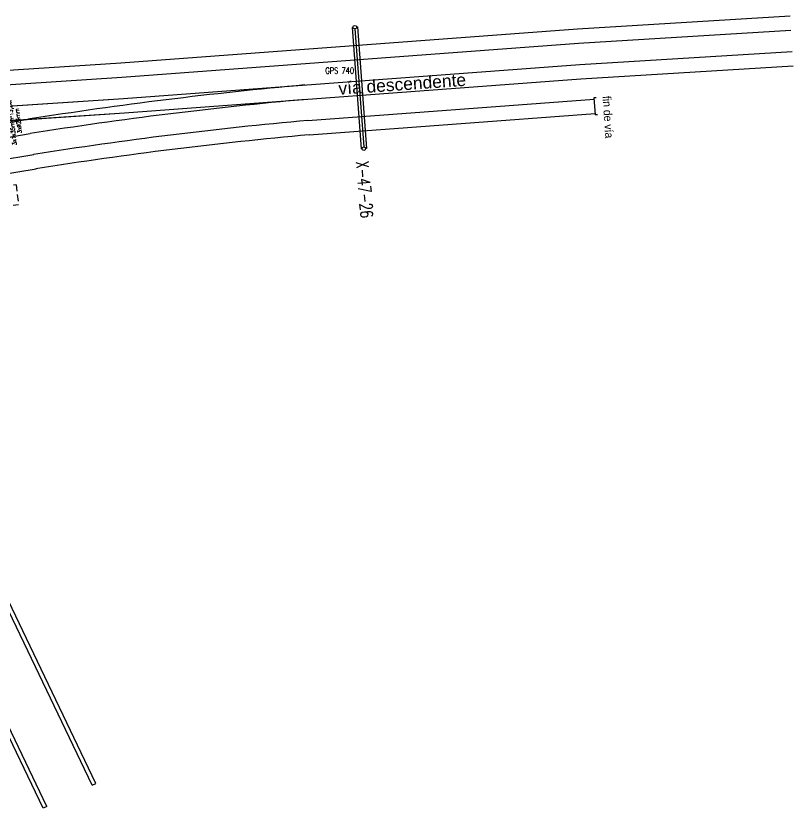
# Model space of a CAD drawing. Header units: millimetres. Extents: x 1868 to 2348, y 1227 to 1374.
# Drawn here: x 2254.3 to 2347.8, y 1229.9 to 1325.1 of the extents above; entities that cross this region are included whole.
import ezdxf

# ---------------------------------------------------------------- set-up
doc = ezdxf.new("R2010")
doc.units = ezdxf.units.MM
doc.linetypes.add('HIDDEN2', pattern=[4.7625, 3.175, -1.5875])
for name, color, linetype in [('TEXT-02', 7, 'Continuous'), ('Textos catenaria', 7, 'Continuous'), ('Unknown_Line_Type', 7, 'Continuous')]:
    doc.layers.add(name, color=color, linetype=linetype)
doc.styles.add('ROMANS', font='arial.ttf', dxfattribs={"width": 0.7})
doc.styles.add('SIMPLEX', font='simplex.shx', dxfattribs={"width": 0.75})

msp = doc.modelspace()

# ---------------------------------------------------------------- linework, layer by layer
at = {"color": 4}
for p, q in [((2294.885, 1323.741), (2294.781, 1323.733)), ((2294.781, 1323.733), (2295.868, 1309.131)), ((2295.11, 1323.547), (2296.166, 1309.363)), ((2295.409, 1323.78), (2295.304, 1323.772)), ((2295.409, 1323.78), (2296.496, 1309.177)), ((2295.972, 1309.138), (2295.868, 1309.131)), ((2296.496, 1309.177), (2296.391, 1309.169))]:
    msp.add_line(p, q, dxfattribs=at)
for p, q in [((2254.356, 1304.816), (2254.058, 1304.78)), ((2263.508, 1232.624), (2231.928, 1298.497)), ((2263.96, 1232.838), (2232.423, 1298.621)), ((2257.606, 1229.876), (2225.486, 1296.876)), ((2258.057, 1230.093), (2225.981, 1297)), ((2263.506, 1232.627), (2263.96, 1232.838)), ((2258.057, 1230.093), (2257.606, 1229.876))]:
    msp.add_line(p, q)
at = {"color": 5, "linetype": 'HIDDEN2', "ltscale": 0.25}
for p in [(2254.356, 1304.816), (2250.471, 1301.952)]:
    msp.add_line(p, (2254.64, 1302.454), dxfattribs=at)
at = {"color": 4}
for centre in [(2295.095, 1323.756), (2296.182, 1309.154)]:
    msp.add_circle(centre, 0.21, dxfattribs=at)
at = {"layer": 'Unknown_Line_Type', "color": 8}
for p, q in [((2267.274, 1315.18), (2322.17, 1319.283)), ((2267.396, 1313.444), (2322.287, 1317.547)), ((2220.417, 1312.098), (2267.274, 1315.18)), ((2289.457, 1312.546), (2323.863, 1315.1)), ((2324.123, 1315.269), (2323.852, 1315.249)), ((2323.852, 1315.249), (2324.003, 1313.215)), ((2220.529, 1310.361), (2267.396, 1313.444)), ((2237.896, 1309.72), (2255.79, 1312.681)), ((2289.586, 1310.811), (2323.992, 1313.364)), ((2324.274, 1313.235), (2324.003, 1313.215)), ((2238.18, 1308.003), (2256.074, 1310.964)), ((2238.595, 1305.497), (2256.489, 1308.458)), ((2238.879, 1303.781), (2256.773, 1306.741))]:
    msp.add_line(p, q, dxfattribs=at)
for points in [[(2185.074, 1314.211), (2220.138, 1316.418), (2266.972, 1319.485), (2321.879, 1323.572), (2347.439, 1325.119)], [(2185.183, 1312.474), (2220.25, 1314.682), (2267.094, 1317.749), (2321.997, 1321.836), (2347.545, 1323.382)], [(2147.964, 1307.396), (2180.476, 1309.571), (2220.417, 1312.098), (2267.274, 1315.18), (2322.169, 1319.283), (2347.7, 1320.836)], [(2148.096, 1305.661), (2180.591, 1307.835), (2220.529, 1310.361), (2267.396, 1313.444), (2322.287, 1317.547), (2347.805, 1319.099)]]:
    msp.add_lwpolyline(points, dxfattribs=at)
for radius in [493.629, 491.889, 489.349, 487.609]:
    msp.add_arc((2333.161, 825.153), radius, 95.12388, 99.01761, dxfattribs=at)

# ---------------------------------------------------------------- texts
at = {"layer": 'TEXT-02', "color": 7, "style": 'ROMANS'}
msp.add_text('vía descendente', height=1.5, rotation=4.05143, dxfattribs=at).set_placement((2293.178, 1315.627))
at = {"layer": 'Textos catenaria', "style": 'SIMPLEX', "width": 0.7}
msp.add_text('GPS 740', height=0.75, dxfattribs=at).set_placement((2291.547, 1318.166))
at = {"layer": 'Textos catenaria', "color": 7, "style": 'ROMANS', "width": 0.9}
msp.add_text('fin de vía', height=1, rotation=273.66968, dxfattribs=at).set_placement((2324.884, 1315.466))
at = {"layer": 'Textos catenaria', "style": 'SIMPLEX'}
for s, height, rotation, width, p in [('3x1x35mm²13,2kv', 0.5, 96.81383, 0.8, (2254.441, 1309.599)), ('3xØ24mm', 0.5, 96.81383, 0.8, (2255.049, 1311.042)), ('X-47-26', 1.5, 274.89253, 0.7, (2295.231, 1307.592))]:
    msp.add_text(s, height=height, rotation=rotation, dxfattribs=dict(at, width=width)).set_placement(p)

doc.saveas('drawing.dxf')
